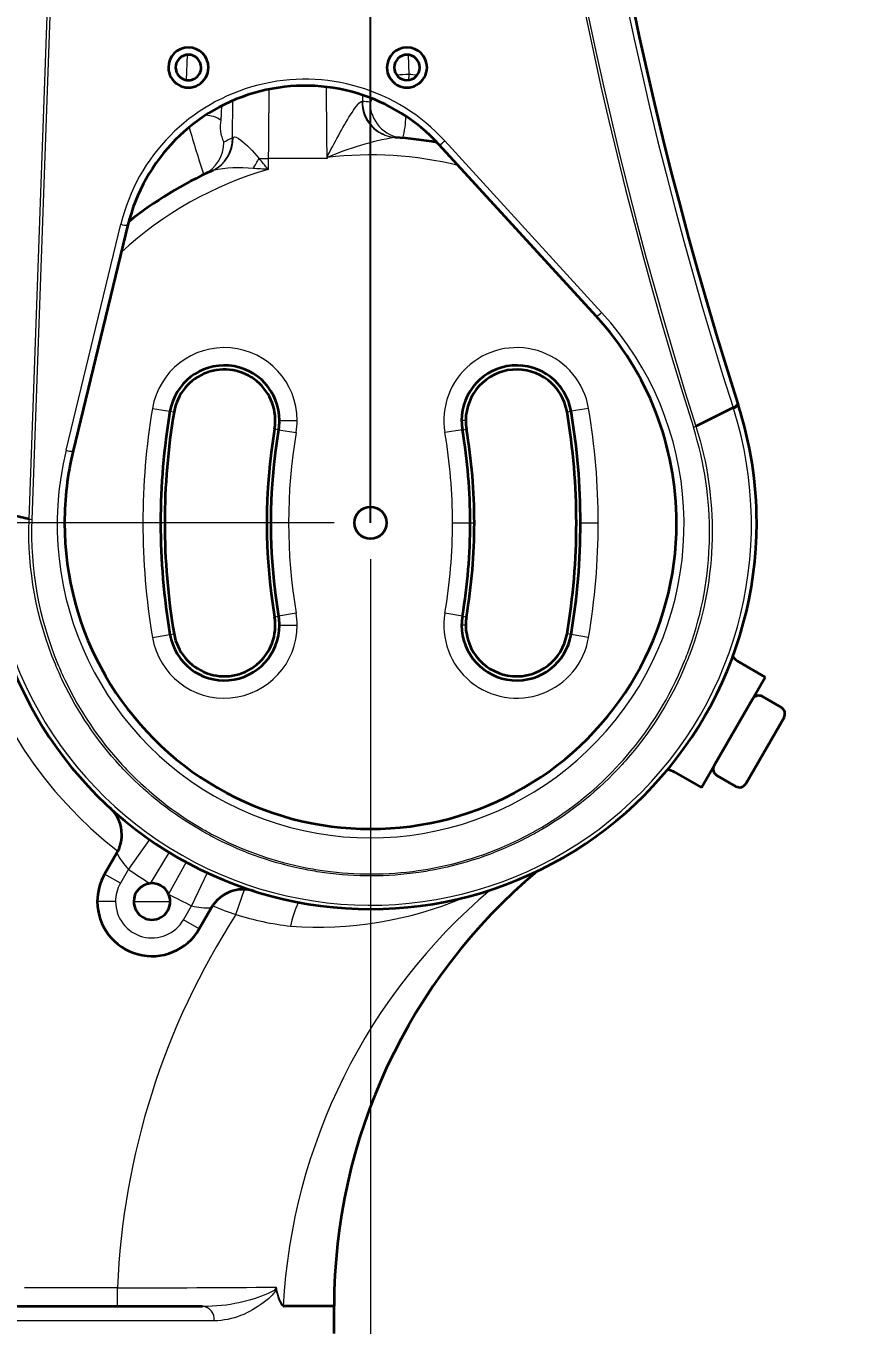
# Model space of a CAD drawing. Header units: millimetres. Extents: x 116 to 5831, y 100 to 4110.
# Drawn here: x 1364.4 to 1590.9, y 2474.3 to 2830.8 of the extents above; entities that cross this region are included whole.
import ezdxf

# ---------------------------------------------------------------- set-up
doc = ezdxf.new("R2010")
doc.units = ezdxf.units.MM
doc.header["$MEASUREMENT"] = 0
doc.layers.get('0').update_dxf_attribs({"lineweight": 18})
doc.layers.add('图层0000', color=7, linetype='Continuous', lineweight=25)
doc.layers.add('图层1', color=7, linetype='Continuous', lineweight=35)
doc.dimstyles.new('线性样式 (GB)', dxfattribs={"dimtxt": 2, "dimasz": 2, "dimexe": 1, "dimexo": 0.5, "dimgap": 0.5, "dimtad": 1, "dimdsep": 46, "dimcen": -2.1272670180000004, "dimclrd": 7, "dimclre": 7, "dimclrt": 7, "dimadec": 0, "dimazin": 0, "dimtfac": 0.7, "dimtmove": 0, "dimatfit": 1, "dimfxl": 1, "dimfrac": 2, "dimtolj": 1, "dimtzin": 0, "dimlwd": 18, "dimlwe": 18, "dimarcsym": 0})

# ---------------------------------------------------------------- blocks, each defined once
blk = doc.blocks.new('DimBlk376')
at = {"layer": '图层0000', "color": 7, "linetype": 'Continuous', "lineweight": 18}
for p, q in [((1449.0269106403093, 2694.419245505724), (836.6813187663128, 2694.419245505724)), ((836.6813187663128, 2246.4192454336344), (836.6813187663128, 2654.419245505724)), ((1081.5269105986888, 2206.4192454336344), (836.6813187663128, 2206.4192454336344))]:
    blk.add_line(p, q, dxfattribs=at)
at = {"layer": '图层0000', "color": 7, "linetype": 'Continuous', "lineweight": -3}
for points in [[(847.3992864623126, 2654.419245505724), (836.6813187663128, 2694.419245505724), (825.9633510703129, 2654.419245505724)], [(825.9633510703127, 2246.4192454336344), (836.6813187663128, 2206.4192454336344), (847.399286462313, 2246.4192454336344)]]:
    blk.add_solid(points, dxfattribs=at)
at = {"layer": '图层0000', "color": 7, "linetype": 'Continuous', "lineweight": 18, "insert": (827.5768406492342, 2528.413021590272), "char_height": 40, "attachment_point": 8, "rotation": 90, "line_spacing_factor": 1.2}
blk.add_mtext('\\T1.562500;\\W1;\\FSimSun|b0|i0;488', dxfattribs=at)
blk = doc.blocks.new('DimBlk377')
at = {"layer": '图层0000', "color": 7, "linetype": 'Continuous', "lineweight": 18}
for p, q in [((1449.0269106403007, 3344.4192455057196), (836.6812748834491, 3344.4192455057196)), ((836.6812748834491, 2734.419245505724), (836.6812748834491, 3304.4192455057196)), ((1449.0269106403093, 2694.419245505724), (836.6812748834491, 2694.419245505724))]:
    blk.add_line(p, q, dxfattribs=at)
at = {"layer": '图层0000', "color": 7, "linetype": 'Continuous', "lineweight": -3}
for points in [[(847.3992425794489, 3304.4192455057196), (836.6812748834491, 3344.4192455057196), (825.9633071874492, 3304.4192455057196)], [(825.9633071874492, 2734.419245505724), (836.6812748834491, 2694.419245505724), (847.3992425794489, 2734.419245505724)]]:
    blk.add_solid(points, dxfattribs=at)
at = {"layer": '图层0000', "color": 7, "linetype": 'Continuous', "lineweight": 18, "insert": (827.5767967663705, 3054.559321189318), "char_height": 40, "attachment_point": 8, "rotation": 90, "line_spacing_factor": 1.2}
blk.add_mtext('\\T1.515625;\\W1;\\FSimSun|b0|i0;650', dxfattribs=at)
blk = doc.blocks.new('DimBlk383')
at = {"layer": '图层0000', "color": 7, "linetype": 'Continuous', "lineweight": 18}
for p, q in [((2758.8219049092995, 2570.7019184474684), (2758.8219049092995, 1736.630034931004)), ((1289.0269105986883, 2404.419245433634), (1289.0269105986883, 1736.630034931004)), ((1329.0269105986883, 1756.630034931004), (2718.8219049092995, 1756.630034931004))]:
    blk.add_line(p, q, dxfattribs=at)
at = {"layer": '图层0000', "color": 7, "linetype": 'Continuous', "lineweight": -3}
for points in [[(1329.0269105986883, 1767.3480026270042), (1289.0269105986883, 1756.630034931004), (1329.0269105986883, 1745.9120672350039)], [(2718.8219049092995, 1745.9120672350039), (2758.8219049092995, 1756.630034931004), (2718.8219049092995, 1767.3480026270042)]]:
    blk.add_solid(points, dxfattribs=at)
at = {"layer": '图层0000', "color": 7, "linetype": 'Continuous', "lineweight": 18, "insert": (1889.5195007324219, 1765.7345130480826), "char_height": 40, "attachment_point": 8, "line_spacing_factor": 1.2}
blk.add_mtext('\\T1.500000;\\W1;\\FSimSun|b0|i0;1470', dxfattribs=at)
blk = doc.blocks.new('DimBlk406')
at = {"layer": '图层0000', "color": 7, "linetype": 'Continuous', "lineweight": 18}
for p, q in [((1449.0269106403096, 3999.179245505721), (190.62071191860824, 3999.179245505721)), ((210.62071191860812, 2246.4192454336344), (210.62071191860824, 3959.179245505721)), ((1131.5269105986888, 2206.4192454336344), (190.62071191860812, 2206.4192454336344))]:
    blk.add_line(p, q, dxfattribs=at)
at = {"layer": '图层0000', "color": 7, "linetype": 'Continuous', "lineweight": -3}
for points in [[(221.33867961460808, 3959.179245505721), (210.62071191860824, 3999.179245505721), (199.9027442226084, 3959.179245505721)], [(199.902744222608, 2246.4192454336344), (210.62071191860812, 2206.4192454336344), (221.33867961460825, 2246.4192454336344)]]:
    blk.add_solid(points, dxfattribs=at)
at = {"layer": '图层0000', "color": 7, "linetype": 'Continuous', "lineweight": 18, "insert": (201.5162338015296, 3012.4337768554688), "char_height": 40, "attachment_point": 8, "rotation": 90, "line_spacing_factor": 1.2}
blk.add_mtext('\\T1.484375;\\W1;\\FSimSun|b0|i0;1793', dxfattribs=at)
blk = doc.blocks.new('DimBlk407')
at = {"layer": '图层0000', "color": 7, "linetype": 'Continuous', "lineweight": 18}
for p, q in [((1459.026910598694, 2684.4192454336417), (1459.026910598694, 2089.6547846868634)), ((1289.0269105986883, 2404.419245433634), (1289.0269105986883, 2089.6547846868634)), ((1289.0269105986883, 2109.6547846868634), (931.8058288649931, 2109.6547846868634)), ((1329.0269105986883, 2109.6547846868634), (1419.026910598694, 2109.6547846868634))]:
    blk.add_line(p, q, dxfattribs=at)
at = {"layer": '图层0000', "color": 7, "linetype": 'Continuous', "lineweight": -3}
for points in [[(1329.0269105986883, 2120.3727523828634), (1289.0269105986883, 2109.6547846868634), (1329.0269105986883, 2098.9368169908635)], [(1419.026910598694, 2098.9368169908635), (1459.026910598694, 2109.6547846868634), (1419.026910598694, 2120.3727523828634)]]:
    blk.add_solid(points, dxfattribs=at)
at = {"layer": '图层0000', "color": 7, "linetype": 'Continuous', "lineweight": 18, "insert": (1003.5269105986968, 2118.759262803942), "char_height": 40, "attachment_point": 8, "line_spacing_factor": 1.2}
blk.add_mtext('\\T1.468750;\\W1;\\FSimSun|b0|i0;170', dxfattribs=at)
blk = doc.blocks.new('ViewBlk16')
at = {"layer": '图层0000', "linetype": 'Continuous', "lineweight": -3}
h = blk.add_hatch(dxfattribs=at)
h.set_pattern_fill('ANSI31', color=256, scale=63.49999999999999, style=0, pattern_type=2)
h.set_pattern_definition([(45, (0, 0), (-44.90128060534577, 44.90128060534577), [])])
edge = h.paths.add_edge_path(flags=16)
edge.add_arc((1459.0269106403096, 2694.4192455057228), 1304.759999999999, 354.99999999335176, 520.0000000072258)
edge.add_arc((848.2267070878532, 2916.7323385953155), 654.7599999999998, 359.30391048593646, 520.0000000072258)
edge.add_arc((1459.0269105986927, 2694.41924543364), 218.81000000000174, 7.888369812349347, 78.42309047528032)
edge.add_line((1675.7663864066537, 2724.4494922939457), (1675.7663864066535, 2144.682674121106))
edge.add_arc((2106.553464358325, 2637.768012647675), 654.7600000000001, 228.85771016912523, 354.9999999933517)
at = {"layer": '图层0000', "color": 251, "linetype": 'Continuous', "lineweight": 18}
for p, q in [((1365.3071796529293, 2695.475968350968), (1388.7927715679557, 3349.9589946565306)), ((1389.49630926701, 3350.0063628847306), (1366.016269519534, 2695.3946301663345)), ((1408.4720733430945, 2815.963503100146), (1408.7391611092276, 2822.9073969083165)), ((1469.3146601713895, 2822.907396908301), (1469.5215998863728, 2817.5106151056107)), ((1469.5215998863728, 2817.5106151056107), (1469.4438725411635, 2815.9441710067695)), ((1421.1528300305886, 2800.068480711598), (1421.2519104205835, 2810.3425712844187)), ((1456.7858611177442, 2811.870860737593), (1456.804544283645, 2810.088678525268)), ((1418.1125177746794, 2808.859560177309), (1417.958959778639, 2804.99867041698)), ((1479.376524834433, 2799.2942306737627), (1522.4512725767531, 2752.1935077006756)), ((1428.4097441249955, 2794.4398180886988), (1430.95361068629, 2794.4192455057123)), ((1430.95361068629, 2794.41924550572), (1430.92945487557, 2791.432301222712)), ((1447.100210594334, 2794.419245505718), (1430.95361068629, 2794.41924550572)), ((1447.100210594334, 2794.419245505718), (1447.11703770912, 2794.7192097075294)), ((1447.1363162266448, 2794.716871422233), (1447.100210594334, 2794.419245505718)), ((1375.4524721341895, 2714.3433492804047), (1390.4935292180005, 2776.4080883731317)), ((1399.1688901695175, 2725.8619370900133), (1403.9714226115964, 2725.0491306535782)), ((1403.9714226115948, 2725.0491306535896), (1405.0847612597045, 2724.860703229088)), ((1512.9690600209049, 2724.860703229085), (1514.0823986690166, 2725.0491306535837)), ((1518.8849311110985, 2725.8619370900146), (1514.082398669017, 2725.049130653579)), ((1558.6488531029092, 2725.777247990909), (1558.5561318536143, 2726.069737060722)), ((1434.0176317767557, 2722.5244908869145), (1438.8884604701484, 2722.5244908869145)), ((1485.1653608104673, 2722.5244908869117), (1484.036189503859, 2722.5244908869167)), ((1433.8054983286972, 2719.9998511202416), (1432.692159680587, 2720.1882785447488)), ((1433.8054983286993, 2719.999851120252), (1438.6080307707743, 2719.187044683817)), ((1484.2483229519214, 2719.9998511202484), (1479.445790509843, 2719.1870446838125)), ((1484.248322951921, 2719.9998511202507), (1485.3616616000252, 2720.1882785447488)), ((1402.526910640306, 2694.419245505722), (1401.397739333697, 2694.4192455057128)), ((1481.5269106403084, 2694.4192455057155), (1486.397739333694, 2694.4192455057155)), ((1486.3977393336925, 2694.419245505715), (1487.5269106403082, 2694.419245505717)), ((1516.656081946926, 2694.4192455057214), (1521.5269106403114, 2694.4192455057214)), ((1432.6921596805832, 2668.650212466687), (1433.805498328695, 2668.8386398911866)), ((1438.6080307707741, 2669.651446327616), (1433.8054983286954, 2668.8386398911807)), ((1484.2483229519244, 2668.8386398911825), (1479.4457905098432, 2669.6514463276185)), ((1484.2483229519255, 2668.8386398911875), (1485.3616616000352, 2668.6502124666863)), ((1399.1688901695213, 2662.976553921414), (1403.971422611598, 2663.7893603578495)), ((1403.9714226115993, 2663.7893603578523), (1405.0847612597104, 2663.9777877823435)), ((1434.0176317767637, 2666.3140001245188), (1438.888460470149, 2666.3140001245188)), ((1485.1653608104684, 2666.3140001245156), (1484.036189503853, 2666.3140001245138)), ((1514.0823986690211, 2663.789360357847), (1512.9690600209037, 2663.977787782348)), ((1518.8849311110912, 2662.9765539214163), (1514.0823986690198, 2663.78936035785)), ((1398.3105209584642, 2607.5312402170093), (1392.5825757496905, 2599.3342816000472)), ((1403.7099897491303, 2603.9977013469643), (1398.4914591383747, 2595.4674435440675)), ((1392.5825757496907, 2599.3342816000472), (1390.3666566024688, 2595.4961970515865)), ((1408.3780550705526, 2601.3026850440156), (1403.5998621422432, 2592.5181056946567)), ((1390.3666566024676, 2595.4961970515847), (1386.0365295835402, 2597.996197051588)), ((1414.1378959135736, 2598.393328996989), (1409.9030838253746, 2589.3342816000454)), ((1422.072589129598, 2586.9107366318385), (1424.4450947429893, 2593.812893956875)), ((1389.0269106403034, 2590.496197051588), (1384.0269106403116, 2590.496197051587)), ((1394.0269106403061, 2590.4961969795045), (1399.0269105986872, 2590.496196979505)), ((1399.0269105986872, 2590.496196979505), (1404.0269105986872, 2590.496196979505)), ((1407.6871646781499, 2585.496197051585), (1409.9030838253716, 2589.334281600047)), ((1412.0172916970707, 2582.9961970515924), (1407.6871646781522, 2585.4961970515897)), ((1389.5302593340775, 2484.419245433635), (1364.0269105986877, 2484.419245433635)), ((1389.530259334078, 2479.419245433635), (1389.530259334078, 2484.419245433635)), ((1416.107414757938, 2475.419245433635), (1289.0269105986877, 2475.4192454336344))]:
    blk.add_line(p, q, dxfattribs=at)
at = {"layer": '图层0000', "color": 7}
blk.add_line((1459.026910598694, 2694.4192454336417), (1459.026910598684, 3344.4192454336376), dxfattribs=at)
for centre, radius, start, end in [((1459.0269106403089, 2694.4192455057214), 1304.7599999999998, 354.9999999933518, 160.00000000722582), ((1459.0269105986936, 2694.419245433641), 218.81000000000088, 7.88836981234902, 78.42309047528052)]:
    blk.add_arc(centre, radius, start, end, dxfattribs=at)
at = {"layer": '图层0000', "color": 251, "linetype": 'Continuous', "lineweight": 18}
for centre, radius, start, end in [((2626.2249077770175, 3063.299867477009), 1131.7013630625293, 166.33048771106166, 197.624010584056), ((2625.2757804733546, 3063.2644578653726), 1130.044969402582, 166.3205370040335, 197.63453628943068), ((2610.0903880057294, 3062.6965373021308), 1104.1023025526895, 166.2324208952232, 197.75138538589), ((1471.5895153622748, 2761.235999742864), 56.312597246444504, 92.1044931393084, 95.44534326454291), ((1459.0175159194064, 2695.355955366135), 122.60545124933172, 84.01249184777394, 85.08522364094615), ((1441.021046746061, 2764.2148621966767), 51.977926008439006, 42.4455877323432, 166.43285647044502), ((8196.454993992753, 2739.2507566772383), 6765.726312058543, 179.37178805598845, 179.53279863014302), ((-5318.358820821193, 2739.251141897297), 6765.68395843448, 0.46720103225510884, 0.633638320839193), ((1466.4761195373312, 2810.004185742107), 9.825663619760647, 179.3289218215926, 265.5587229690386), ((1455.5296882164503, 2804.0946262193265), 6.1281254098160165, 77.99285824190996, 79.45550006743129), ((1466.721146905676, 2810.0779375708225), 9.916608438945937, 179.93794133530878, 264.1805746500245), ((1449.1788331042262, 2694.3396027258927), 116.0000000836281, 85.21686379409236, 86.23072086699348), ((1468.7592922784133, 2809.9175818341564), 9.90786858392524, 179.89565072399688, 264.8252916223979), ((1458.2649821702448, 2810.8862098912555), 1.1169341426097268, 301.6723135572014, 2.177208278449936), ((1413.174030085098, 2797.210395219808), 9.140721126860697, 58.43443077753613, 86.3046562648788), ((1749.3455683834277, 2900.9892386406664), 353.96323691797505, 196.07207152871828, 198.27147056625634), ((1426.7093503106687, 2803.077373305522), 8.95883458121314, 167.6162466596888, 207.40656334074063), ((1444.7606237362777, 2806.489642618883), 23.985642444899216, 344.4264529492101, 358.91415502596857), ((1411.335905226874, 2799.9601534579983), 9.817522467285782, 296.5055093128416, 0.6322186081109938), ((1411.7051076571668, 2799.909327997327), 9.618368808135745, 294.6720155505982, 1.8613521910312578), ((1468.8749882196405, 2694.339602703278), 116.00000011689254, 114.29267993169186, 115.59836231486636), ((1441.222423681445, 2778.5529977593524), 29.422858392393966, 132.56931090071205, 133.00866074805776), ((1479.0578033625125, 2720.8886201673713), 80.43377415188456, 99.54850537824117, 113.3824468031542), ((1475.630850833375, 2802.747961016267), 5.094931501102749, 296.4665990236059, 317.3221337597829), ((1408.9555137840707, 2798.835529119017), 9.80122898592437, 295.84702001993907, 0.6902819857962318), ((1422.8423457751433, 2757.0096984284323), 34.893911933466605, 83.50809681213626, 101.77758977931344), ((1389.3201986240665, 2815.5584493386505), 44.42959771752122, 327.4899401998866, 331.6192926194354), ((1337.384041816238, 2715.618816833741), 120.40942122457743, 39.0228914373537, 40.8899525354948), ((1459.0269106403073, 2694.4192455057273), 100.9999999999858, 76.20971201912157, 96.76103501132779), ((1459.0269106403105, 2694.419245505721), 100.99999999999783, 106.15236487325339, 132.63183423589334), ((1417.9281347403153, 2608.683909906219), 183.21028588489796, 85.93064651889456, 87.2282937126831), ((1391.8390330993761, 2779.984199441946), 3.8208573738554223, 249.38130169596386, 279.0056772564112), ((1459.0596115251496, 2694.0129644411904), 86.04346753153303, 166.33289007064573, 42.54555413213917), ((1519.4671772327456, 2754.844060263971), 3.991272217339778, 292.2161993458601, 318.3876684569773), ((1418.8884604701434, 2722.5244908869163), 20.000000000005286, 0, 170.3939819223667), ((1499.165360810466, 2722.524490886918), 19.999999999995932, 9.606018077611424, 189.6060180776128), ((1459.0269105986881, 2694.419245433636), 113.68245836551966, 156.74361453704094, 232.41791365185094), ((1459.0388220408634, 2694.0247339059943), 104.54845976337701, 178.05207396806435, 17.680629553337983), ((1584.950571552511, 2694.4192455057123), 188.42366091220072, 170.39398192237599, 189.60601807761842), ((1333.1032497280523, 2694.4192455057146), 188.42366091225898, 0, 9.606018077621027), ((1558.157606625632, 2727.790122623286), 2.0719525542625954, 283.7150594706788, 330.813318646603), ((1418.8884604700913, 2722.524490886921), 20.00000000005736, 350.3939819224011, 0), ((1546.2745762162833, 2725.210720196591), 4.755885504158225, 286.69993689310536, 295.65468523561447), ((1584.9505715525231, 2694.4192455057128), 148.42366091221666, 170.3939819223763, 189.60601807762262), ((1333.1032497281333, 2694.419245505722), 148.42366091217608, 0, 9.606018077623672), ((1376.592778919153, 2717.13652549885), 3.0169741382935693, 247.79239196382596, 285.4415455146278), ((1366.120929393793, 2699.438554030155), 4.045277976313865, 258.3951756616694, 268.5174719019569), ((1333.1032497281149, 2694.4192455057173), 148.4236609121958, 350.3939819223753, 0), ((1333.1032497281226, 2694.4192455057164), 188.42366091218878, 350.39398192237763, 0), ((1418.8884604700952, 2666.314000124508), 20.000000000053852, 0, 9.606018077599336), ((1499.165360810467, 2666.3140001245215), 19.999999999996962, 170.39398192236663, 350.3939819223679), ((1418.8884604701432, 2666.3140001245215), 20.000000000006143, 189.60601807761574, 0), ((1404.4646928747704, 2611.1362218553204), 16.74725354089957, 205.8996621735856, 224.80603920044123), ((1459.0269106404144, 2694.419245505892), 116.00000000020634, 235.0545702821225, 238.54307911178023), ((1399.0269106403023, 2590.4961970515865), 9.999999999990656, 149.9999999999695, 180), ((1459.026910640491, 2694.41924550609), 116.00000000041517, 241.45692088822625, 244.945429717876), ((1595.9917886485296, 2470.554889265057), 161.20741313530016, 130.2235424146612, 176.83228824321665), ((1399.026910640302, 2590.4961970515865), 10.000000000003768, 180, 330.0000000000031), ((1414.1828164904782, 2605.5255860363422), 16.747371466399525, 255.1940279740845, 274.1002706517431), ((1459.0269105988377, 2694.419245434052), 113.68245836595817, 247.59087739602913, 251.03041600441927), ((1444.5480942136933, 2686.488024219545), 103.03704062528554, 265.84600400615955, 292.8614837698426), ((1461.0847839058022, 2579.337128511606), 24.39763537778278, 153.3630114206658, 169.64703967103614), ((1594.3265230461561, 2475.80591523408), 204.97731359239157, 147.17774103301474, 177.591670949054), ((1446.6024382606029, 2665.4523451906934), 82.28303454177122, 252.6555483736895, 263.35744731514063), ((1331.9484105612246, 17764.17426753222), 15279.863520485222, 270.2159184678424, 270.3792959139983), ((1440.299058675765, 2480.946354858532), 8.094040098664086, 152.80450741286992, 155.9691397543841), ((1431.3130225926834, 2482.550277651605), 2.324415484589971, 41.8493236834495, 46.719980570691746), ((1444.195675206214, 2483.2433356270903), 11.18413003989517, 172.7975283981432, 175.60156221679662), ((1445.426164473911, 2486.287111979241), 12.435194597666314, 187.5856858633924, 213.28281694797647), ((1412.4656108822205, 2475.7884073657697), 3.6604666371016465, 354.2118197400484, 82.70512056587795)]:
    blk.add_arc(centre, radius, start, end, dxfattribs=at)
for points, knots in [([(1447.11703770912, 2794.7192097075294), (1447.129386094674, 2794.9394214404924), (1449.387093314372, 2799.2176697681066), (1452.7425085804305, 2805.615536966495), (1456.1046340249545, 2810.221857362637), (1456.6511298679175, 2810.119266429396)], [0, 0, 0, 0, 0.00065673073038788, 0.014448076068546, 0.02101538337243, 0.02101538337243, 0.02101538337243, 0.02101538337243]), ([(1421.3184013597536, 2800.2217423329653), (1421.7098549849768, 2800.5815373506057), (1423.8884445588237, 2799.5239803356817), (1426.7151520439913, 2796.4065965433238), (1428.4097441249955, 2794.439818088706)], [0, 0, 0, 0, 0.0047751819003507, 0.012733818400936, 0.012733818400936, 0.012733818400936, 0.012733818400936]), ([(1548.3336192227123, 2720.923671231821), (1548.365816868164, 2720.8223661433885), (1551.5057608048373, 2710.8845338488186), (1553.066964005015, 2700.055112226434), (1552.477963824832, 2678.7137968623624), (1550.11111024972, 2667.1239560706613), (1542.25508188989, 2647.1913673688177), (1536.0785636767353, 2637.09602852018), (1522.3665370285557, 2621.635521622218), (1513.142149109688, 2614.125904265), (1494.8648105391758, 2604.053904664226), (1483.4770872181844, 2600.2248469021656), (1464.4613612764529, 2597.2218381571693), (1453.2711589273433, 2597.1913041957964), (1434.2692177656454, 2600.3464166539375), (1422.9016745532215, 2604.274593733877), (1406.0969952974801, 2613.4171161604318), (1397.3751917724449, 2620.2439476845934), (1384.3465477215298, 2634.015645439732), (1377.7089809965373, 2643.8373522414026), (1367.607574066478, 2666.4531137305316), (1364.8319893274984, 2681.5437753093192), (1365.3033984150911, 2695.370217869318), (1365.3071796529293, 2695.475968350968)], [0, 0, 0, 0, 0.00032335662190772, 0.031042235703139, 0.0336290886784, 0.064671324381537, 0.067258177356799, 0.098300413059934, 0.1008872660352, 0.12934264876307, 0.13451635471359, 0.16297173744147, 0.16555859041673, 0.19142712016935, 0.19660082611987, 0.22246935587249, 0.22764306182301, 0.25351159157562, 0.25609844455088, 0.28455382727876, 0.28972753322929, 0.33079382421156, 0.33111718083347, 0.33111718083347, 0.33111718083347, 0.33111718083347]), ([(1366.016269519534, 2695.3946301663345), (1365.519181091004, 2681.760130295938), (1368.2357773055264, 2666.6673937075875), (1378.2916340048632, 2644.1017635791814), (1384.874821027303, 2634.34185758311), (1397.8027107502862, 2620.653788242261), (1406.459397319782, 2613.8669598628253), (1423.1440216648125, 2604.775872640028), (1434.4322755688672, 2600.8689245699397), (1453.3053092789146, 2597.729977259368), (1464.4195944578794, 2597.759758910972), (1483.3065611544594, 2600.7454104679437), (1494.615424343262, 2604.5526653260663), (1512.7631612855398, 2614.5660209502457), (1521.9191157361013, 2622.0305583740737), (1535.5255641782094, 2637.394887674459), (1541.6517411373188, 2647.425673434842), (1549.438781773351, 2667.22626862497), (1551.781571178521, 2678.7385160535955), (1552.3551153799906, 2700.0367503206535), (1550.7601537026758, 2710.859774346854), (1547.641224929797, 2720.6554245725383)], [0, 0, 0, 0, 0.041627233666067, 0.046830637874325, 0.075449361019745, 0.078051063123874, 0.10406808416516, 0.10927148837342, 0.13528850941471, 0.14049191362297, 0.16650893466426, 0.16911063676839, 0.19772935991381, 0.20293276412207, 0.23155148726749, 0.23415318937161, 0.26537361462116, 0.26797531672529, 0.29919574197484, 0.30179744407897, 0.33301786932851, 0.33301786932851, 0.33301786932851, 0.33301786932851]), ([(1412.9304021539576, 2479.419245433635), (1420.1181383005278, 2479.419245433629), (1426.933701437711, 2481.0985804562893), (1432.178356754549, 2483.525772661985), (1432.7935552768283, 2483.988743473699), (1432.9065593726275, 2484.2424797305434)], [0, 0, 0, 0, 0.028303892485115, 0.031336452394235, 0.032347305697275, 0.032347305697275, 0.032347305697275, 0.032347305697275]), ([(1433.0444841777676, 2484.1010671680715), (1432.902141950128, 2483.4484595012245), (1431.7744799660136, 2482.064409879529), (1426.8779218086447, 2478.0625567338598), (1421.3289212492778, 2475.4192454336335), (1416.107414757938, 2475.419245433635)], [0, 0, 0, 0, 0.0021302588227633, 0.0085210352910531, 0.034084141164212, 0.034084141164212, 0.034084141164212, 0.034084141164212]), ([(1435.1688824725875, 2479.419245433635), (1434.9290747377484, 2479.2721889353284), (1433.9961329507291, 2480.50757998565), (1433.4915515672171, 2482.6347412611144), (1433.0444841777676, 2484.1010671680715)], [0, 0, 0, 0, 0.0018078657575927, 0.0072314630303708, 0.0072314630303708, 0.0072314630303708, 0.0072314630303708])]:
    blk.add_open_spline(points, degree=3, knots=knots, dxfattribs=at)
blk.add_rational_spline([(1447.117038075645, 2794.719209663071), (1447.1266771420553, 2794.718040543755), (1447.1363162266412, 2794.7168714222353)], [0.9999999999820753, 0.9999995285973875, 1], degree=2, dxfattribs=at)
at = {"layer": '图层1', "color": 7, "linetype": 'Continuous', "lineweight": 35}
for p, q in [((1520.9762874154426, 2751.1490852479), (1477.9015396731224, 2798.1870072570223)), ((1392.4371208111716, 2776.210442406795), (1377.3960637273517, 2714.228456299524)), ((1548.3336192227123, 2720.923671231821), (1558.5561318536143, 2726.069737060722)), ((1559.855980104911, 2727.124636066551), (1559.9664946742985, 2726.7797210128047)), ((1365.3071796529293, 2695.475968350968), (1354.5619908748754, 2697.91837735542)), ((1567.3698320338967, 2652.0746899998653), (1560.140661605237, 2656.2484534928653)), ((1563.8698320110675, 2646.012512133832), (1567.3698320338967, 2652.0746899998653)), ((1553.3698319992961, 2627.8259786321605), (1563.8698319992957, 2646.012512111634)), ((1571.7980352295715, 2643.744562919203), (1566.6018828068648, 2646.744562919203)), ((1572.5300860371406, 2641.0125121116344), (1562.030086037141, 2622.825978632161)), ((1542.640661605237, 2625.9375643604153), (1549.8698320338972, 2621.7638008674057)), ((1549.8698320338972, 2621.7638008674057), (1553.369832011069, 2627.8259786543586)), ((1554.1018828068652, 2625.093927824592), (1559.298035229572, 2622.093927824592)), ((1386.0365295835388, 2597.996197051588), (1389.399527544244, 2603.821080385256)), ((1415.3802896577724, 2588.8210803852553), (1412.0172916970678, 2582.9961970515865)), ((1158.3861722268878, 2479.419245433634), (1412.930402153963, 2479.419245433635)), ((1449.0269054512462, 2479.4192454336344), (1435.1688824725838, 2479.419245433635)), ((1449.0269105986872, 2471.91551198078), (1449.0269105986872, 2479.419245433635))]:
    blk.add_line(p, q, dxfattribs=at)
blk.add_circle((1459.0269106403093, 2694.4192455057228), 4.400000000000591, dxfattribs=at)
for centre, radius, start, end in [((2607.4527440836655, 3062.595976274963), 1099.9999999999973, 166.2378072302223, 197.75659642148173), ((1409.026910640307, 2819.419245505724), 5.499999999999599, 8.52712492927133e-11, 179.99999999993844), ((1469.026910640307, 2819.4192455057155), 5.500000000000989, 0, 179.99999999991002), ((1409.0269106403066, 2819.4192455057237), 3.5000000000061613, 1.191090466308728e-10, 179.99999999985855), ((1469.026910640308, 2819.4192455057164), 3.499999999998866, 0, 180), ((1409.0269106402757, 2819.419245505694), 5.4999999999637765, 179.99999999974418, 2.3212728974278173e-10), ((1409.0269106403143, 2819.4192455057173), 3.500000000006531, 179.99999999988088, 1.339976774597145e-10), ((1469.0269106403393, 2819.4192455057414), 5.500000000044077, 179.99999999982475, 2.795002060127284e-10), ((1469.0269106403073, 2819.4192455057164), 3.4999999999988125, 180, 0), ((1441.0269106403084, 2764.4192455057146), 49.99999999999985, 42.48174232141265, 166.35980393361746), ((1459.0269106403139, 2694.4192455057755), 105.99999999993877, 80.07328678504861, 86.38237583365427), ((1459.0269106403118, 2694.419245505714), 105.99999999999997, 114.11411920751236, 128.76825850905726), ((1459.0269106403048, 2694.4192455057155), 84.00000000000063, 0, 42.48174232140162), ((1418.88846047015, 2722.524490886919), 15.129171306619057, 0, 170.3939819223678), ((1418.8884604701493, 2722.5244908869154), 13.999999999997325, 350.3939819223966, 170.3939819224023), ((1499.1653608104657, 2722.5244908869136), 15.129171306606377, 9.606018077635039, 179.99999999998792), ((1499.1653608104718, 2722.5244908869167), 13.999999999993019, 9.606018077613804, 179.99999999997954), ((1584.9505715525277, 2694.4192455057155), 183.55283221883067, 170.393981922377, 179.9999999999989), ((1584.9505715525559, 2694.4192455057137), 182.42366091225094, 170.3939819223798, 179.9999999999974), ((1333.1032497280976, 2694.4192455057105), 182.42366091220487, 350.3939819223811, 9.60601807762267), ((1333.1032497280898, 2694.4192455057137), 183.55283221883025, 0, 9.60601807762229), ((1558.0314251471254, 2728.0445685638438), 2.0433493567073233, 284.87953265147104, 333.24296172135473), ((1459.0269106402764, 2694.4192455057128), 106.0000000000366, 0, 17.775461713755497), ((1418.8884604701143, 2722.524490886915), 15.129171306641256, 350.39398192237337, 0), ((1499.1653608104798, 2722.524490886912), 15.12917130662073, 179.99999999998278, 189.60601807759613), ((1499.165360810496, 2722.524490886919), 14.000000000030754, 179.9999999999702, 189.60601807759537), ((1584.9505715525124, 2694.4192455057187), 154.42366091220842, 170.3939819223777, 189.60601807762265), ((1584.950571552533, 2694.419245505723), 153.29448960560902, 170.39398192238488, 189.60601807762197), ((1333.10324972809, 2694.4192455057146), 153.29448960560714, 0, 9.606018077621947), ((1333.103249728076, 2694.419245505718), 154.42366091223258, 0, 9.606018077620991), ((1459.0269106402977, 2694.4192455057137), 83.9999999999897, 166.35980393361982, 179.99999999999628), ((1459.026910640309, 2694.4192455057123), 106.00000000000024, 179.99999999999778, 0), ((1459.0269106403118, 2694.4192455057164), 84.0000000000002, 179.99999999999815, 0), ((1584.9505715525095, 2694.4192455057196), 183.55283221881263, 179.99999999999787, 189.60601807762217), ((1584.9505715524836, 2694.419245505714), 182.42366091217372, 179.99999999999758, 189.6060180776232), ((1333.1032497280712, 2694.419245505723), 153.29448960563047, 350.3939819223797, 0), ((1333.1032497280987, 2694.4192455057173), 154.42366091220953, 350.3939819223779, 0), ((1333.1032497280896, 2694.4192455057137), 183.55283221883644, 350.39398192237906, 0), ((1418.8884604701504, 2666.3140001245188), 14.000000000001304, 189.60601807763652, 9.606018077636516), ((1418.8884604702062, 2666.3140001245206), 15.12917130655274, 0, 9.606018077657207), ((1499.1653608104773, 2666.3140001245165), 15.129171306624274, 170.3939819223643, 179.99999999998965), ((1499.1653608105003, 2666.3140001245174), 14.00000000002443, 170.39398192240608, 179.99999999998883), ((1418.8884604701436, 2666.3140001245165), 15.129171306620323, 189.60601807761577, 0), ((1499.165360810467, 2666.3140001245183), 15.129171306613983, 179.99999999998278, 350.39398192236445), ((1499.1653608104666, 2666.314000124513), 13.9999999999966, 179.99999999998883, 350.39398192240367), ((1562.6406616052413, 2660.57858051179), 5.000000000005572, 213.98416809793426, 239.99999999996422), ((1565.6018828068648, 2645.0125121116344), 1.9999999999997167, 59.9999999999962, 150.00000000001074), ((1570.7980352295724, 2642.012512111635), 1.9999999999994322, 329.9999999999784, 60.000000000013124), ((1540.1406616052352, 2621.6074373414817), 5.000000000009895, 60.000000000051365, 86.01583225963704), ((1555.1018828068645, 2626.8259786321614), 1.999999999999675, 150.000000000022, 240.0000000000253), ((1560.298035229572, 2623.8259786321605), 1.9999999999998428, 239.99999999999616, 330.000000000014), ((1380.7392735063963, 2608.821080385257), 9.999999999998817, 0, 47.33366971811808), ((1380.7392735063963, 2608.8210803852576), 9.999999999998568, 330.0000000000036, 0), ((1399.026910640315, 2590.4961970515847), 15.000000000007104, 150.000000000008, 179.99999999999477), ((1604.7777063107724, 2479.416286768018), 155.75079574018676, 129.9764609485281, 179.99891160072704), ((1399.0269106403016, 2590.4961970515865), 4.999999999995312, 96.1476111218857, 179.99999999996353), ((1399.026910640303, 2590.496197051587), 5.000000000001527, 23.852388878052103, 96.14761112190436), ((1399.0269106403107, 2590.4961970515915), 4.99999999999257, 0, 23.852388878041324), ((1424.040543695619, 2583.8210803852558), 9.999999999998682, 72.52350236559623, 150.00000000000557), ((1399.0269106403098, 2590.4961970515865), 15.000000000002029, 179.9999999999896, 329.99999999998266), ((1399.0269106403036, 2590.496197051587), 4.999999999996991, 179.99999999996874, 0), ((1435.1752188149494, 2479.6792475713974), 0.26007933573306274, 236.24040657366106, 268.6039582943496)]:
    blk.add_arc(centre, radius, start, end, dxfattribs=at)

msp = doc.modelspace()

# ---------------------------------------------------------------- block references
msp.add_blockref('ViewBlk16', (0, 0))

# ---------------------------------------------------------------- dimensions: what is measured, and where the dimension line sits
at = {"layer": '图层0000', "color": 7, "linetype": 'Continuous', "lineweight": -3}
for base, p1, p2, override, picture, middle in [((210.62071191860824, 3999.179245505721), (1141.5269105986888, 2206.4192454336344), (1459.0269106403096, 3999.179245505721), {"dimscale": 1, "dimtxt": 40, "dimasz": 40, "dimexe": 20, "dimexo": 10, "dimgap": 10, "dimtad": 1, "dimtih": 0, "dimtoh": 0, "dimdec": 0, "dimlfac": 1, "dimrnd": 0, "dimzin": 8, "dimdsep": 46, "dimlunit": 2, "dimpost": '<>', "dimtxsty": 'Standard', "dimsah": 0, "dimtsz": 0, "dimcen": -42.545342445373535, "dimdle": 0, "dimse1": 0, "dimse2": 0, "dimsd1": 0, "dimsd2": 0, "dimclrd": 7, "dimclre": 7, "dimclrt": 7, "dimaunit": 0, "dimadec": 0, "dimazin": 2, "dimtol": 0, "dimlim": 0, "dimtp": 0, "dimtm": 0, "dimtfac": 0.699999988079071, "dimtdec": 2, "dimtix": 0, "dimtofl": 1, "dimtmove": 0, "dimatfit": 1, "dimtfillclr": 0, "dimfrac": 2, "dimtzin": 0, "dimlwd": 18, "dimlwe": 18}, 'DimBlk406', (210.62071191860815, 3012.4337768554688)), ((836.6812748834491, 3344.4192455057196), (1459.0269106403093, 2694.419245505724), (1459.0269106403007, 3344.4192455057196), {"dimscale": 1, "dimtxt": 40, "dimasz": 40, "dimexe": 0, "dimexo": 10, "dimgap": 10, "dimtad": 1, "dimtih": 0, "dimtoh": 0, "dimdec": 2, "dimlfac": 1, "dimrnd": 0, "dimzin": 8, "dimdsep": 46, "dimlunit": 2, "dimpost": '<>', "dimtxsty": 'Standard', "dimsah": 0, "dimtsz": 0, "dimcen": -42.545342445373535, "dimdle": 0, "dimse1": 0, "dimse2": 0, "dimsd1": 0, "dimsd2": 0, "dimclrd": 7, "dimclre": 7, "dimclrt": 7, "dimaunit": 0, "dimadec": 0, "dimazin": 2, "dimtol": 0, "dimlim": 0, "dimtp": 0, "dimtm": 0, "dimtfac": 0.699999988079071, "dimtdec": 2, "dimtix": 0, "dimtofl": 1, "dimtmove": 0, "dimatfit": 1, "dimtfillclr": 0, "dimfrac": 2, "dimtzin": 0, "dimlwd": 18, "dimlwe": 18}, 'DimBlk377', (836.6812748834491, 3054.559321189318)), ((836.6813187663128, 2694.419245505724), (1091.5269105986888, 2206.4192454336344), (1459.0269106403093, 2694.419245505724), {"dimscale": 1, "dimtxt": 40, "dimasz": 40, "dimexe": 0, "dimexo": 10, "dimgap": 10, "dimtad": 1, "dimtih": 0, "dimtoh": 0, "dimdec": 2, "dimlfac": 1, "dimrnd": 0, "dimzin": 8, "dimdsep": 46, "dimlunit": 2, "dimpost": '<>', "dimtxsty": 'Standard', "dimsah": 0, "dimtsz": 0, "dimcen": -42.545342445373535, "dimdle": 0, "dimse1": 0, "dimse2": 0, "dimsd1": 0, "dimsd2": 0, "dimclrd": 7, "dimclre": 7, "dimclrt": 7, "dimaunit": 0, "dimadec": 0, "dimazin": 2, "dimtol": 0, "dimlim": 0, "dimtp": 0, "dimtm": 0, "dimtfac": 0.699999988079071, "dimtdec": 2, "dimtix": 0, "dimtofl": 1, "dimtmove": 0, "dimatfit": 1, "dimtfillclr": 0, "dimfrac": 2, "dimtzin": 0, "dimlwd": 18, "dimlwe": 18}, 'DimBlk376', (836.6813187663128, 2528.413021590272))]:
    dim = msp.add_linear_dim(base=base, p1=p1, p2=p2, angle=90, text='\\T1.25;\\W1;\\FSimSun;<>', dimstyle='线性样式 (GB)', override=override, dxfattribs=at)
    dim.commit()
    dim.dimension.update_dxf_attribs({"geometry": picture, "text_midpoint": middle, "dimtype": 160})
for base, p2, override, picture, middle in [((1459.026910598694, 2109.6547846868634), (1459.026910598694, 2694.4192454336417), {"dimscale": 1, "dimtxt": 40, "dimasz": 40, "dimexe": 20, "dimexo": 10, "dimgap": 10, "dimtad": 1, "dimtih": 0, "dimtoh": 0, "dimdec": 2, "dimlfac": 1, "dimrnd": 0, "dimzin": 8, "dimdsep": 46, "dimlunit": 2, "dimpost": '<>', "dimtxsty": 'Standard', "dimsah": 0, "dimtsz": 0, "dimcen": -42.545342445373535, "dimdle": 0, "dimse1": 0, "dimse2": 0, "dimsd1": 0, "dimsd2": 0, "dimclrd": 7, "dimclre": 7, "dimclrt": 7, "dimaunit": 0, "dimadec": 0, "dimazin": 2, "dimtol": 0, "dimlim": 0, "dimtp": 0, "dimtm": 0, "dimtfac": 0.699999988079071, "dimtdec": 2, "dimtix": 0, "dimtofl": 1, "dimtmove": 0, "dimatfit": 1, "dimtfillclr": 0, "dimfrac": 2, "dimtzin": 0, "dimlwd": 18, "dimlwe": 18}, 'DimBlk407', (1003.5269105986968, 2109.6547846868634)), ((2758.8219049092995, 1756.630034931004), (2758.8219049092995, 2580.7019184474684), {"dimscale": 1, "dimtxt": 40, "dimasz": 40, "dimexe": 20, "dimexo": 10, "dimgap": 10, "dimtad": 1, "dimtih": 0, "dimtoh": 0, "dimdec": 0, "dimlfac": 1, "dimrnd": 0, "dimzin": 8, "dimdsep": 46, "dimlunit": 2, "dimpost": '<>', "dimtxsty": 'Standard', "dimsah": 0, "dimtsz": 0, "dimcen": -42.545342445373535, "dimdle": 0, "dimse1": 0, "dimse2": 0, "dimsd1": 0, "dimsd2": 0, "dimclrd": 7, "dimclre": 7, "dimclrt": 7, "dimaunit": 0, "dimadec": 0, "dimazin": 2, "dimtol": 0, "dimlim": 0, "dimtp": 0, "dimtm": 0, "dimtfac": 0.699999988079071, "dimtdec": 0, "dimtix": 0, "dimtofl": 1, "dimtmove": 0, "dimatfit": 1, "dimtfillclr": 0, "dimfrac": 2, "dimtzin": 0, "dimlwd": 18, "dimlwe": 18}, 'DimBlk383', (1889.5195007324219, 1756.630034931004))]:
    dim = msp.add_linear_dim(base=base, p1=(1289.0269105986883, 2414.419245433634), p2=p2, text='\\T1.25;\\W1;\\FSimSun;<>', dimstyle='线性样式 (GB)', override=override, dxfattribs=at)
    dim.commit()
    dim.dimension.update_dxf_attribs({"geometry": picture, "text_midpoint": middle, "dimtype": 160})

doc.saveas('drawing.dxf')
